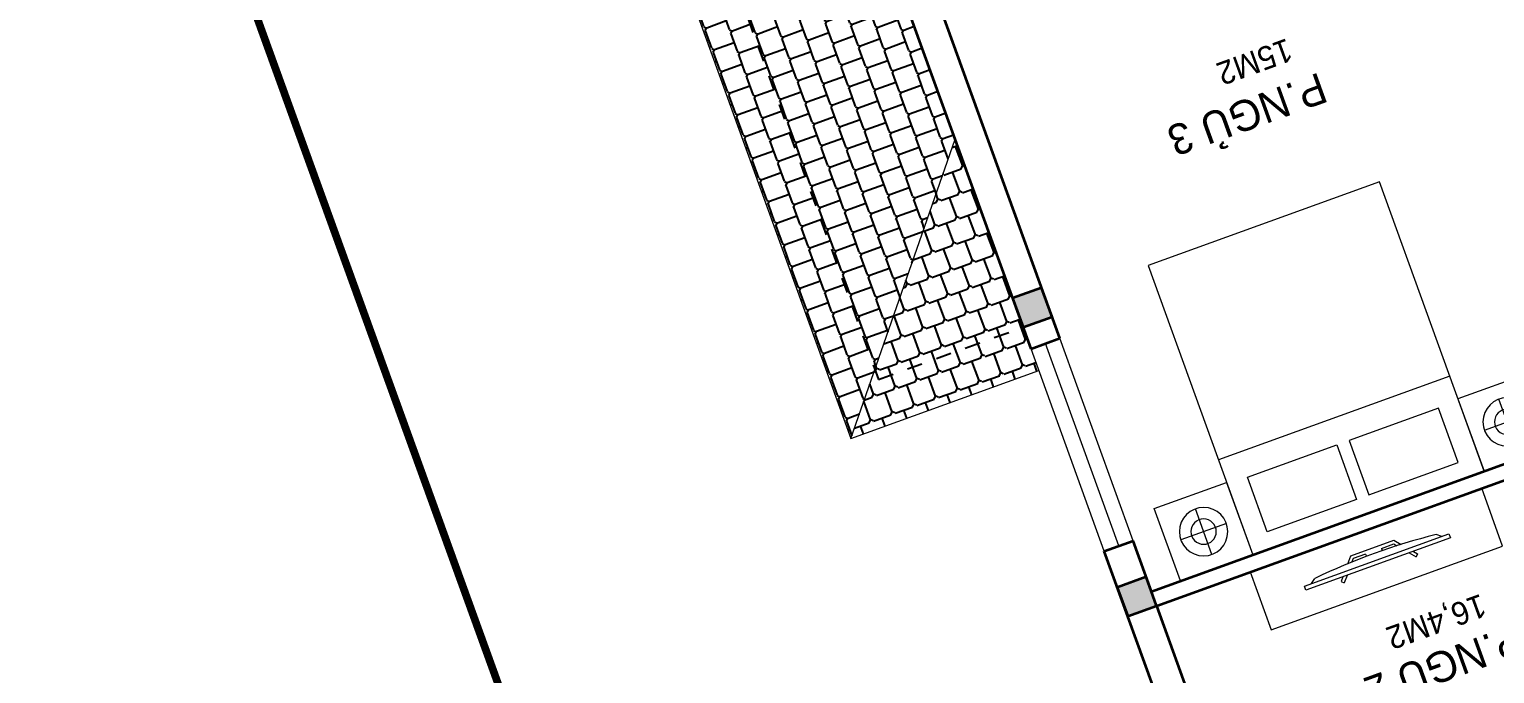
# Model space of a CAD drawing. Header units: metres. Extents: x 568332 to 569219, y 2065964 to 2066430.
# Drawn here: x 568552.55 to 568562.08, y 2066405.35 to 2066409.54 of the extents above; entities that cross this region are included whole.
import ezdxf

# ---------------------------------------------------------------- set-up
doc = ezdxf.new("R2010")
doc.units = ezdxf.units.M
doc.linetypes.add('HIDDEN', pattern=[0.375, 0.25, -0.125])
doc.layers.get('0').update_dxf_attribs({"linetype": 'CONTINUOUS'})
doc.layers.get('DEFPOINTS').update_dxf_attribs({"linetype": 'CONTINUOUS'})
for name, color, linetype, lineweight in [('-CONCRETE', 1, 'CONTINUOUS', 35), ('-DOOR', 137, 'CONTINUOUS', 9), ('-FURNITURE', 46, 'CONTINUOUS', 9), ('-LINE1', 7, 'CONTINUOUS', 18), ('-TEXT', 7, 'CONTINUOUS', 15), ('-WALL', 4, 'CONTINUOUS', 35), ('TEXT25', 2, 'CONTINUOUS', 13)]:
    doc.layers.add(name, color=color, linetype=linetype, lineweight=lineweight)
doc.layers.add('-RANH GIOI LO DAT', color=12, linetype='CONTINUOUS')
doc.layers.add('13. NET HATCH', color=252, linetype='CONTINUOUS')
doc.styles.add('T1', font='', dxfattribs={"height": 200})
doc.styles.add('vnavanth', font='', dxfattribs={"width": 0.8})
doc.styles.get('T1').set_extended_font_data('VNgeometric Light')
doc.styles.get('vnavanth').set_extended_font_data('.VnAvantH')

# ---------------------------------------------------------------- blocks, each defined once
blk = doc.blocks.new('G1600')
for p, q in [((137477.0741823114, -212827.2147267315), (139077.0741823114, -212827.2147267327)), ((137227.6935681712, -213391.7193460799), (137227.6935681718, -213076.8871672568)), ((139326.4547964507, -213391.7193460799), (139326.4547964501, -213076.8871672568)), ((137385.1096575831, -213234.3032566686), (137070.2774787599, -213234.3032566681)), ((139169.0387070388, -213234.3032566686), (139483.870885862, -213234.3032566681))]:
    blk.add_line(p, q)
blk.add_lwpolyline([(137477.074182311, -213484.2147267315), (137477.0741823123, -211484.2147267315), (139077.0741823123, -211484.2147267327), (139077.074182311, -213484.2147267327), (137477.074182311, -213484.2147267315)])
for points in [[(136977.074182316, -213484.2147267311), (136977.0741823163, -212984.3917867657), (137477.0741823113, -212984.3917867661), (137477.074182311, -213484.2147267315)], [(137617.074182311, -213375.2147267316), (137617.0741823112, -212998.7147267316), (138234.5741823112, -212998.714726732), (138234.574182311, -213375.214726732)], [(138937.074182311, -213375.2147267325), (138937.0741823112, -212998.7147267325), (138319.5741823112, -212998.7147267321), (138319.574182311, -213375.2147267321)], [(139577.0741823059, -213484.2147267331), (139577.0741823062, -212984.3917867677), (139077.0741823113, -212984.3917867673), (139077.074182311, -213484.2147267327)]]:
    blk.add_lwpolyline(points, close=True)
for centre, radius in [((137227.6935681715, -213234.3032566684), 157.4160894116067), ((139326.4547964504, -213234.3032566684), 157.4160894116067), ((137227.6935681715, -213234.3032566684), 82.41608941160666), ((139326.4547964504, -213234.3032566684), 82.41608941160666)]:
    blk.add_circle(centre, radius)
blk = doc.blocks.new('XR.MB.LM123$0$tvi 1')
blk.add_lwpolyline([(28.54445810673496, -2.291926648467779e-10), (28.54445810673496, -999.9999999999964), (-7.275957614183426e-12, -1000), (0, 0)], close=True)
for points in [[(28.54445810680045, -50.31958968611434), (52.37372755713295, -80.86315460130209)], [(-24.09820395050338, -235.5599978379832), (-39.09879504836863, -251.7939635238108)], [(0, -284.7849796677438), (-39.09879504836863, -251.7939635238108)], [(0, -255.9952397129928), (-24.09820395050338, -235.5599978379832)], [(69.66229681991535, -315.0836646851385), (111.1934016081432, -350.2927865858655), (111.193401608034, -649.712917566063), (69.68611289083492, -684.9110379843005)], [(89.09002233762294, -445.7449799550195), (89.09002233762294, -359.9578938602899), (70.91298945683957, -344.6203678706661)], [(89.09002233762294, -445.7449799550195), (73.49991829216015, -445.7449799550232)], [(89.09002233768115, -554.2550200447404), (89.09002233773936, -640.0421061392371), (70.91298945678864, -655.3796321293303)], [(89.09002233768115, -554.2550200447404), (73.49991829216015, -554.2550200447404)], [(0, -715.2150203320198), (-39.09879504836863, -748.2060364759491)], [(-24.09820395050338, -764.4400021620095), (-39.09879504836863, -748.2060364759491)], [(0, -744.004760287), (-24.09820395050338, -764.4400021620095)], [(28.54445810674224, -949.680410313882), (52.37372755713295, -919.1368453984578)]]:
    blk.add_lwpolyline(points)
blk.add_arc((-4025.16618952866, -499.9999999999964), 4099.025185406737, 354.1310878512652, 5.868912148527433)
blk = doc.blocks.new('A$C5C575821')
at = {"layer": '-CONCRETE'}
h = blk.add_hatch(color=256, dxfattribs=at)
h.dxf.hatch_style = 1
h.paths.add_polyline_path([(-0.00237559899687767, 200.0000000000146), (-0.00237559899687767, 1.455191522836685e-11), (199.9976244010031, 1.455191522836685e-11), (199.9976244010031, 200.0000000000146)])
blk.add_lwpolyline([(-0.00237559899687767, 1.455191522836685e-11), (199.9976244010031, 1.455191522836685e-11), (199.9976244010031, 200.0000000000146), (-0.00237559899687767, 200.0000000000146)], close=True, dxfattribs=at)
blk = doc.blocks.new('M13-T3')
at = {"layer": '13. NET HATCH'}
h = blk.add_hatch(dxfattribs=at)
h.set_pattern_fill('MAIGO-12', color=256, scale=300, angle=180)
h.set_pattern_definition([(180, (-40999.05163678015, -2.977403346449137e-05), (-75.00000000000001, -150), [120, -30, 120, -30]), (270, (-40984.05163678015, -15.00002977403346), (74.99999999999997, -150), [135, -165]), (225, (-40969.05163678015, -2.977403346449137e-05), (-75.00000000142688, -150.0000000028537), [21.213203436, -403.0508652]), (315, (-40999.05163678015, -2.977403346449137e-05), (75.00000000142684, -150.0000000028537), [21.213203436, -403.0508652])])
h.paths.add_polyline_path([(201450.2365184936, -558823.3850056297), (200950.0893039216, -558823.3850056301), (200950.1157128089, -559708.5941563728), (200950.0703167304, -559694.2867809759), (200950.0703167304, -560423.8783894632), (202250.0703167304, -558823.3850056301), (201450.1775865576, -558823.3850056301)])
h = blk.add_hatch(dxfattribs=at)
h.set_pattern_fill('MAIGO-12', color=256, scale=300, angle=90)
h.set_pattern_definition([(90, (-40909.05163678015, 89.99997022596654), (-150, 75.00000000000001), [120, -30, 120, -30]), (180, (-40924.05163678015, 74.99997022596654), (-150, -74.99999999999997), [135, -165]), (135, (-40909.05163678015, 59.99997022596654), (-150.0000000028537, 75.00000000142688), [21.213203436, -403.0508652]), (225, (-40909.05163678015, 89.99997022596654), (-150.0000000028537, -75.00000000142684), [21.213203436, -403.0508652])])
h.paths.add_polyline_path([(202250.0703167304, -558823.3850056301), (200950.0703167304, -560423.8783894632), (200950.0703167304, -563623.8783894632), (202250.0703167304, -564923.8783894632)])
at = {"layer": '-DOOR'}
for p, q in [((200749.9436448764, -557573.629220049), (200749.9436448764, -558973.629220049)), ((200949.9436448764, -557573.629220049), (200949.9436448764, -558973.629220049))]:
    blk.add_line(p, q, dxfattribs=at)
blk.add_lwpolyline([(200849.8359443457, -557573.629220049), (200849.8359443455, -558973.629220049)], dxfattribs=at)
at = {"layer": '-FURNITURE'}
blk.add_lwpolyline([(200103.1005974574, -556723.3844126693), (198503.1005974574, -556723.3844131775), (198503.1005975275, -557123.3850061338), (200103.1005975275, -557123.3850056257)], close=True, dxfattribs=at)
at = {"layer": '-LINE1'}
for p, q in [((202250.0703167304, -558823.3850056301), (200949.9436448765, -558823.38500563)), ((202250.0703167304, -558823.3850056301), (200950.0703167304, -560423.8783894632)), ((202250.0703167304, -564923.8783894632), (202250.0703167304, -558823.3850056301)), ((200950.2365184936, -559193.6292200491), (200949.9436448764, -564723.2208285364))]:
    blk.add_line(p, q, dxfattribs=at)
at = {"layer": '-RANH GIOI LO DAT', "linetype": 'HIDDEN', "ltscale": 10, "const_width": 50.00000000000001}
blk.add_lwpolyline([(193949.9436454773, -571133.3551995754), (199964.849449873, -571598.844009161), (204949.9436457157, -566984.6365120411), (204949.9436457157, -549655.9444565773), (193949.9436454773, -549655.9444568157)], close=True, dxfattribs=at)
at = {"layer": '-WALL'}
for p, q in [((200749.9436448765, -555923.3850056924), (200749.9436448765, -557123.3850056258)), ((200949.9436448765, -555923.3850056924), (200949.9436448765, -557573.629220049)), ((200749.9436448765, -557123.3850056258), (197049.9436454835, -557123.3850056257)), ((200749.9436448764, -557223.3850056258), (197049.9436454835, -557223.3850056258)), ((200749.9436448764, -557223.3850056258), (200749.9436448764, -557573.629220049)), ((200949.9436448765, -557573.629220049), (200749.7282438149, -557573.629220049)), ((200949.9436448765, -558973.629220049), (200749.7282438146, -558973.629220049)), ((200749.9436448765, -558973.629220049), (200749.9436448764, -561323.2208277727)), ((200949.9436448765, -558973.629220049), (200949.9436448765, -561923.2208277727))]:
    blk.add_line(p, q, dxfattribs=at)
at = {"layer": 'DEFPOINTS', "linetype": 'HIDDEN', "ltscale": 5}
blk.add_lwpolyline([(200950.0703167304, -564623.8783894632), (201950.0703167304, -564623.8783894632), (201950.0703167304, -559123.3850056301), (200950.0703167304, -559123.3850056301)], close=True, dxfattribs=at)
at = {"layer": '-FURNITURE', "extrusion": (0, 0, -1), "xscale": -1, "rotation": 90.0036897224144}
blk.add_blockref('XR.MB.LM123$0$tvi 1', (-199803.7981388325, -556888.7781493338), dxfattribs=at)
at = {"layer": '-FURNITURE', "xscale": -1, "rotation": 180}
blk.add_blockref('G1600', (60972.8694625702, -770707.5997323584), dxfattribs=at)
at = {"layer": '-WALL'}
for p in [(200750.6625153917, -557323.3850057203), (200750.6625153917, -559323.3850057203)]:
    blk.add_blockref('A$C5C575821', p, dxfattribs=at)
at = {"layer": '-TEXT', "color": 2, "style": 'vnavanth'}
for s, p in [('p.ngñ 2', (198591.36164084, -556222.610956226)), ('p.ngñ 3', (198574.0799191018, -560028.8340808472))]:
    blk.add_text(s, height=199.9591899200177, dxfattribs=at).set_placement(p)
at = {"layer": 'TEXT25', "style": 'T1'}
for s, p in [('16,4M2', (198741.2139755212, -556481.9016962087)), ('15M2', (198696.75309725, -560308.6747948189))]:
    blk.add_text(s, height=150, rotation=1.005123984043621e-08, dxfattribs=at).set_placement(p)

msp = doc.modelspace()

# ---------------------------------------------------------------- block references
at = {"layer": '-WALL', "color": 2, "true_color": 0xf1eb1f, "xscale": 0.001, "yscale": 0.001, "zscale": 0.001, "rotation": 199.884278854094}
msp.add_blockref('M13-T3', (568938.151205171, 2065950.165301126), dxfattribs=at)

doc.saveas('drawing.dxf')
